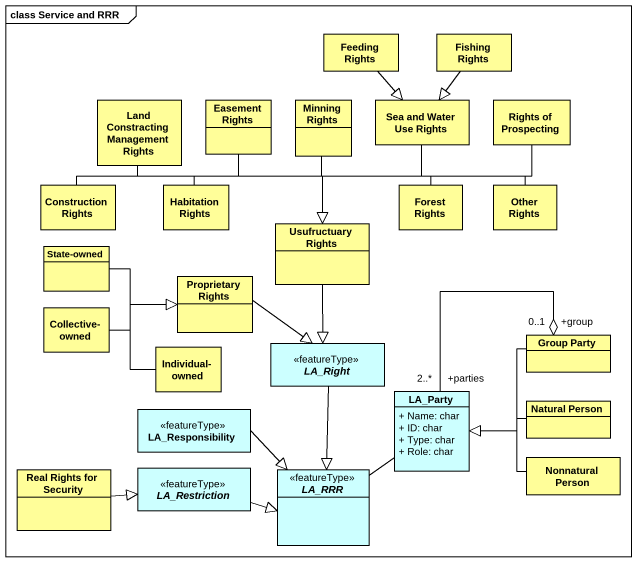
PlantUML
@startuml
mainframe class Service and RRR
hide circle
hide empty members
skinparam classAttributeIconSize 0
class "Feeding Rights" as Feeding_Rights #FFFE99
class "Fishing Rights" as Fishing_Rights #FFFE99
class "Land Constracting Management Rights" as Land_Constracting #FFFE99
class "Easement Rights" as Easement_Rights #FFFE99
class "Minning Rights" as Minning_Rights #FFFE99
class "Sea and Water Use Rights" as Sea_and_Water_Use_Rights #FFFE99
class "Rights of Prospecting" as Rights_of_Prospecting #FFFE99
class "Construction Rights" as Construction_Rights #FFFE99
class "Habitation Rights" as Habitation_Rights #FFFE99
class "Forest Rights" as Forest_Rights #FFFE99
class "Other Rights" as Other_Rights #FFFE99
class "State-owned" as State_owned #FFFE99
class "Usufructuary Rights" as Usufructuary_Rights #FFFE99
class "Proprietary Rights" as Proprietary_Rights #FFFE99
class "Collective-owned" as Collective_owned #FFFE99
class "Individual-owned" as Individual_owned #FFFE99
abstract class LA_Right <<featureType>> #CCFFFF
class "Group Party" as Group_Party #FFFE99
class LA_Party #CCFFFF {
  + Name: char
  + ID: char
  + Type: char
  + Role: char
}
class LA_Responsibility <<featureType>> #CCFFFF
class "Natural Person" as Natural_Person #FFFE99
class "Real Rights for Security" as Real_Rights_for_Security #FFFE99
abstract class LA_Restriction <<featureType>> #CCFFFF
abstract class LA_RRR <<featureType>> #CCFFFF
class "Nonnatural Person" as Nonnatural_Person #FFFE99
Feeding_Rights --|> Sea_and_Water_Use_Rights
Fishing_Rights --|> Sea_and_Water_Use_Rights
Land_Constracting --|> Usufructuary_Rights
Easement_Rights --|> Usufructuary_Rights
Minning_Rights --|> Usufructuary_Rights
Sea_and_Water_Use_Rights --|> Usufructuary_Rights
Rights_of_Prospecting --|> Usufructuary_Rights
Construction_Rights -right-|> Usufructuary_Rights
Habitation_Rights -right-|> Usufructuary_Rights
Forest_Rights -left-|> Usufructuary_Rights
Other_Rights -left-|> Usufructuary_Rights
State_owned -right-|> Proprietary_Rights
Usufructuary_Rights --|> LA_Right
Proprietary_Rights -right-|> LA_Right
Collective_owned -right-|> Proprietary_Rights
Individual_owned -up-|> Proprietary_Rights
LA_Right --|> LA_RRR
Group_Party -left-|> LA_Party
LA_Party "+parties\n2..*" -right-o "+group\n0..1" Group_Party
LA_Party -- LA_RRR
LA_Responsibility -right-|> LA_RRR
Natural_Person -left-|> LA_Party
Real_Rights_for_Security -right-|> LA_Restriction
LA_Restriction -right-|> LA_RRR
Nonnatural_Person -left-|> LA_Party
@enduml
